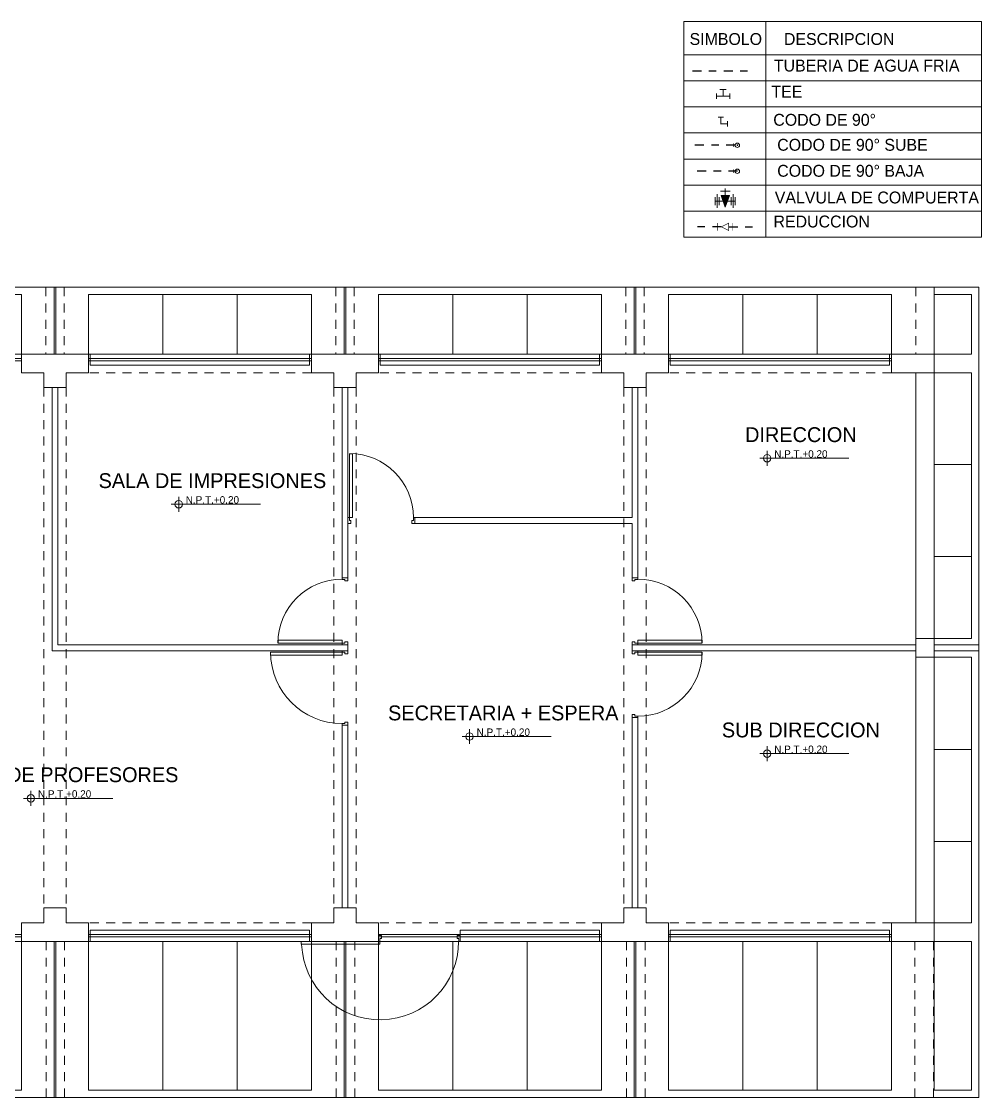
# Model space of a CAD drawing. Header units: millimetres. Extents: x 84 to 2740, y 103 to 1679.
# Drawn here: x 174.3 to 187.21, y 109.51 to 123.99 of the extents above; entities that cross this region are included whole.
import ezdxf
from ezdxf.enums import TextEntityAlignment as Align

# ---------------------------------------------------------------- set-up
doc = ezdxf.new("R2010")
doc.units = ezdxf.units.MM
for name, pattern in [('ACAD_ISO02W100', [15, 12, -3]), ('ACAD_ISO05W100', [36, 24, -3, 0, -3, 0, -3, 0, -3]), ('ACAD_ISO10W100', [18, 12, -3, 0, -3])]:
    doc.linetypes.add(name, pattern=pattern)
for name, color, linetype, lineweight in [('A- ANOTACIONES', 152, 'Continuous', 5), ('accesorios', 10, 'Continuous', 9), ('INST. SANITARIAS', 252, 'Continuous', 0), ('IS- INSTALACIONES', 253, 'Continuous', 0), ('IS- RED DE AGUA FRIA', 162, 'ACAD_ISO10W100', 30), ('IS- TUVERIA Ø4', 170, 'Continuous', 60)]:
    doc.layers.add(name, color=color, linetype=linetype, lineweight=lineweight)
doc.styles.add('ROYER', font='')
doc.styles.get('ROYER').set_extended_font_data('Bahnschrift Light')

# ---------------------------------------------------------------- blocks, each defined once
blk = doc.blocks.new('INST TEXTO')
at = {"layer": 'INST. SANITARIAS'}
h = blk.add_hatch(dxfattribs=at)
h.set_pattern_fill('ANGLE', color=256)
h.set_pattern_definition([(0, (-2586.02, -1659.2586), (0, 6.985), [5.08, -1.905]), (90, (-2586.02, -1659.2586), (-6.985, 4e-16), [5.08, -1.905])])
h.paths.add_polyline_path([(0, 0), (0, 0.05, 0.414214), (-0.05, 0)])
h.paths.add_polyline_path([(0.05, 0), (0, 0), (0, -0.05, 0.414214)])
for p, q in [((1.1, 0), (-0.1, 0)), ((0, 0.1), (0, -0.1))]:
    blk.add_line(p, q, dxfattribs=at)
blk.add_circle((0, 0), 0.05, dxfattribs=at)
at = {"layer": 'INST. SANITARIAS', "style": 'ROYER'}
for tag, height, p in [('AMBIENTE', 0.2, (0.454, 0.319)), ('N.P.T', 0.1, (0.454, 0.059)), ('PISO1', 0.1, (0.454, -0.146)), ('PISO2', 0.1, (0.454, -0.301))]:
    blk.add_attdef(tag, text='', height=height, dxfattribs=at).set_placement(p, align=Align.MIDDLE)
blk = doc.blocks.new('SANITARIAS')
at = {"layer": 'INST. SANITARIAS'}
for p, q in [((24.85, 0), (0, 0)), ((12.413, 0), (12.413, -0.9)), ((12.438, 0), (12.438, -0.9)), ((16.312, 0), (16.312, -0.9)), ((16.337, 0), (16.337, -0.9)), ((20.212, 0), (20.212, -0.9)), ((20.237, 0), (20.237, -0.9)), ((24.85, -10.9), (24.85, 0)), ((11.975, -0.1), (8.975, -0.1)), ((11.975, -0.9), (11.975, -0.1)), ((12.875, -0.9), (12.875, -0.1)), ((12.875, -0.1), (15.875, -0.1)), ((13.875, -0.1), (13.875, -0.9)), ((14.875, -0.1), (14.875, -0.9)), ((15.875, -0.1), (15.875, -0.9)), ((19.775, -0.1), (16.775, -0.1)), ((16.775, -0.1), (16.775, -0.9)), ((17.775, -0.1), (17.775, -0.9)), ((18.775, -0.1), (18.775, -0.9)), ((19.775, -0.9), (19.775, -0.1)), ((20.675, -0.9), (20.675, -0.1)), ((20.675, -0.1), (23.675, -0.1)), ((21.675, -0.1), (21.675, -0.9)), ((22.675, -0.1), (22.675, -0.9)), ((23.675, -0.1), (23.675, -0.9)), ((24.25, -0.9), (24.25, -0.1)), ((24.25, -0.1), (24.75, -0.1)), ((24.75, -0.1), (24.75, -0.9)), ((24.25, -0.9), (0.6, -0.9)), ((8.975, -0.9), (11.975, -0.9)), ((11.975, -0.96), (8.975, -0.96)), ((11.975, -0.99), (8.975, -0.99)), ((11.975, -0.9), (12.875, -0.9)), ((11.975, -1.15), (11.975, -0.9)), ((11.975, -0.9), (12.875, -0.9)), ((11.975, -1.15), (11.975, -0.9)), ((12.875, -0.9), (12.875, -1.15)), ((15.875, -0.9), (12.875, -0.9)), ((12.875, -0.9), (12.875, -1.15)), ((12.875, -0.96), (15.875, -0.96)), ((12.875, -0.99), (15.875, -0.99)), ((15.85, -0.9), (12.9, -0.9)), ((12.9, -0.9), (12.9, -1.05)), ((15.85, -1.05), (15.85, -0.9)), ((15.875, -0.9), (16.775, -0.9)), ((15.875, -1.15), (15.875, -0.9)), ((15.875, -0.9), (16.775, -0.9)), ((15.875, -1.15), (15.875, -0.9)), ((16.775, -0.9), (16.775, -1.15)), ((16.775, -0.9), (19.775, -0.9)), ((16.775, -0.9), (16.775, -1.15)), ((16.775, -0.96), (19.775, -0.96)), ((16.775, -0.99), (19.775, -0.99)), ((19.75, -0.9), (16.8, -0.9)), ((16.8, -0.9), (16.8, -1.05)), ((19.75, -1.05), (19.75, -0.9)), ((19.775, -0.9), (20.675, -0.9)), ((19.775, -1.15), (19.775, -0.9)), ((19.775, -0.9), (20.675, -0.9)), ((19.775, -1.15), (19.775, -0.9)), ((20.675, -0.9), (20.675, -1.15)), ((23.675, -0.9), (20.675, -0.9)), ((20.675, -0.9), (20.675, -1.15)), ((20.675, -0.96), (23.675, -0.96)), ((20.675, -0.99), (23.675, -0.99)), ((23.65, -0.9), (20.7, -0.9)), ((20.7, -0.9), (20.7, -1.05)), ((23.65, -1.05), (23.65, -0.9)), ((23.675, -0.9), (24.25, -0.9)), ((23.675, -1.15), (23.675, -0.9)), ((24.25, -0.9), (23.675, -0.9)), ((23.675, -0.9), (23.675, -1.15)), ((24.25, -8.8), (24.25, -0.9)), ((24.25, -0.9), (24.25, -8.8)), ((24.25, -1.15), (24.25, -0.9)), ((24.75, -0.9), (24.25, -0.9)), ((12.275, -1.15), (11.975, -1.15)), ((12.275, -1.15), (11.975, -1.15)), ((12.275, -1.35), (12.275, -1.15)), ((12.275, -1.35), (12.275, -1.15)), ((12.875, -1.15), (12.575, -1.15)), ((12.575, -1.15), (12.575, -1.35)), ((12.875, -1.15), (12.575, -1.15)), ((12.575, -1.15), (12.575, -1.35)), ((12.9, -1.05), (15.85, -1.05)), ((16.175, -1.15), (15.875, -1.15)), ((16.175, -1.15), (15.875, -1.15)), ((16.175, -1.35), (16.175, -1.15)), ((16.175, -1.35), (16.175, -1.15)), ((16.775, -1.15), (16.475, -1.15)), ((16.475, -1.15), (16.475, -1.35)), ((16.775, -1.15), (16.475, -1.15)), ((16.475, -1.15), (16.475, -1.35)), ((16.8, -1.05), (19.75, -1.05)), ((20.075, -1.15), (19.775, -1.15)), ((20.075, -1.15), (19.775, -1.15)), ((20.075, -1.35), (20.075, -1.15)), ((20.075, -1.35), (20.075, -1.15)), ((20.675, -1.15), (20.375, -1.15)), ((20.375, -1.15), (20.375, -1.35)), ((20.675, -1.15), (20.375, -1.15)), ((20.375, -1.15), (20.375, -1.35)), ((20.7, -1.05), (23.65, -1.05)), ((24, -1.15), (23.675, -1.15)), ((23.675, -1.15), (24.25, -1.15)), ((24, -8.55), (24, -1.15)), ((24.75, -1.15), (24.25, -1.15)), ((24.25, -1.15), (24.25, -4.725)), ((24.75, -4.725), (24.75, -1.15)), ((12.575, -1.35), (12.275, -1.35)), ((12.575, -1.35), (12.275, -1.35)), ((12.385, -1.35), (12.385, -4.89)), ((12.465, -4.81), (12.465, -1.35)), ((16.475, -1.35), (16.175, -1.35)), ((16.475, -1.35), (16.175, -1.35)), ((16.285, -1.35), (16.285, -3.91)), ((16.365, -3.91), (16.365, -1.35)), ((20.375, -1.35), (20.075, -1.35)), ((20.375, -1.35), (20.075, -1.35)), ((20.185, -3.1), (20.185, -1.35)), ((20.265, -1.35), (20.265, -3.91)), ((24.25, -2.386), (24.75, -2.386)), ((20.185, -3.1), (17.265, -3.1)), ((17.265, -3.1), (17.265, -3.18)), ((17.265, -3.18), (20.185, -3.18)), ((20.185, -3.91), (20.185, -3.18)), ((24.25, -3.623), (24.75, -3.623)), ((16.285, -3.91), (16.365, -3.91)), ((20.265, -3.91), (20.185, -3.91)), ((24, -4.975), (24, -4.725)), ((24, -4.725), (24.25, -4.725)), ((24.25, -4.725), (24.25, -4.975)), ((24.25, -4.725), (24.75, -4.725)), ((12.385, -4.89), (16.365, -4.89)), ((16.365, -4.81), (12.465, -4.81)), ((16.365, -4.89), (16.365, -4.81)), ((24, -4.81), (20.185, -4.81)), ((20.185, -4.81), (20.185, -4.89)), ((20.185, -4.89), (24, -4.89)), ((24.25, -4.81), (24.85, -4.81)), ((24.25, -4.89), (24.85, -4.89)), ((24.25, -4.975), (24, -4.975)), ((24.75, -4.975), (24.25, -4.975)), ((24.25, -4.975), (24.25, -8.55)), ((24.75, -8.55), (24.75, -4.975)), ((16.285, -8.35), (16.285, -5.89)), ((16.285, -5.89), (16.365, -5.89)), ((16.365, -5.89), (16.365, -8.222)), ((20.265, -5.79), (20.185, -5.79)), ((20.185, -5.79), (20.185, -8.222)), ((20.265, -8.35), (20.265, -5.79)), ((24.25, -6.217), (24.75, -6.217)), ((24.25, -7.458), (24.75, -7.458)), ((16.365, -8.222), (16.365, -8.35)), ((20.185, -8.222), (20.185, -8.35)), ((12.575, -8.35), (12.275, -8.35)), ((12.275, -8.35), (12.275, -8.55)), ((12.575, -8.35), (12.275, -8.35)), ((12.275, -8.35), (12.275, -8.55)), ((12.575, -8.55), (12.575, -8.35)), ((12.575, -8.55), (12.575, -8.35)), ((16.475, -8.35), (16.175, -8.35)), ((16.175, -8.35), (16.175, -8.55)), ((16.475, -8.35), (16.175, -8.35)), ((16.175, -8.35), (16.175, -8.55)), ((16.475, -8.55), (16.475, -8.35)), ((16.475, -8.55), (16.475, -8.35)), ((20.375, -8.35), (20.075, -8.35)), ((20.075, -8.35), (20.075, -8.55)), ((20.375, -8.35), (20.075, -8.35)), ((20.075, -8.35), (20.075, -8.55)), ((20.375, -8.55), (20.375, -8.35)), ((20.375, -8.55), (20.375, -8.35)), ((12.275, -8.55), (11.975, -8.55)), ((11.975, -8.55), (11.975, -8.8)), ((12.275, -8.55), (11.975, -8.55)), ((11.975, -8.55), (11.975, -8.8)), ((12.875, -8.55), (12.575, -8.55)), ((12.875, -8.55), (12.575, -8.55)), ((12.875, -8.8), (12.875, -8.55)), ((12.875, -8.8), (12.875, -8.55)), ((12.9, -8.65), (15.85, -8.65)), ((12.9, -8.8), (12.9, -8.65)), ((15.85, -8.65), (15.85, -8.8)), ((16.175, -8.55), (15.875, -8.55)), ((15.875, -8.55), (15.875, -8.8)), ((16.175, -8.55), (15.875, -8.55)), ((15.875, -8.55), (15.875, -8.8)), ((16.775, -8.55), (16.475, -8.55)), ((16.775, -8.55), (16.475, -8.55)), ((16.775, -8.8), (16.775, -8.55)), ((16.775, -8.8), (16.775, -8.55)), ((17.875, -8.65), (19.75, -8.65)), ((17.875, -8.8), (17.875, -8.65)), ((19.75, -8.65), (19.75, -8.8)), ((20.075, -8.55), (19.775, -8.55)), ((19.775, -8.55), (19.775, -8.8)), ((20.075, -8.55), (19.775, -8.55)), ((19.775, -8.55), (19.775, -8.8)), ((20.675, -8.55), (20.375, -8.55)), ((20.675, -8.55), (20.375, -8.55)), ((20.675, -8.8), (20.675, -8.55)), ((20.675, -8.8), (20.675, -8.55)), ((20.7, -8.65), (23.65, -8.65)), ((20.7, -8.8), (20.7, -8.65)), ((23.65, -8.65), (23.65, -8.8)), ((23.675, -8.8), (23.675, -8.55)), ((23.675, -8.55), (24, -8.55)), ((23.675, -8.8), (23.675, -8.55)), ((23.675, -8.55), (24.25, -8.55)), ((24.25, -8.55), (24.25, -8.8)), ((24.25, -8.55), (24.75, -8.55)), ((0.6, -8.8), (24.25, -8.8)), ((11.975, -8.71), (8.975, -8.71)), ((11.975, -8.74), (8.975, -8.74)), ((11.975, -8.8), (8.975, -8.8)), ((11.975, -10.8), (11.975, -8.8)), ((11.975, -8.8), (12.875, -8.8)), ((11.975, -8.8), (12.875, -8.8)), ((12.413, -8.8), (12.413, -10.9)), ((12.438, -8.8), (12.438, -10.9)), ((12.875, -8.71), (15.875, -8.71)), ((12.875, -8.74), (15.875, -8.74)), ((12.875, -10.8), (12.875, -8.8)), ((12.875, -8.8), (15.875, -8.8)), ((15.85, -8.8), (12.9, -8.8)), ((14.875, -8.8), (13.875, -8.8)), ((13.875, -8.8), (13.875, -10.8)), ((14.875, -10.8), (14.875, -8.8)), ((15.875, -8.8), (15.875, -10.8)), ((15.875, -8.8), (16.775, -8.8)), ((15.875, -8.8), (16.775, -8.8)), ((16.312, -8.8), (16.312, -10.9)), ((16.337, -8.8), (16.337, -10.9)), ((16.775, -8.71), (19.775, -8.71)), ((16.775, -8.74), (19.775, -8.74)), ((19.775, -8.8), (16.775, -8.8)), ((16.775, -8.8), (16.775, -10.8)), ((18.775, -8.8), (17.775, -8.8)), ((17.775, -8.8), (17.775, -10.8)), ((19.75, -8.8), (17.875, -8.8)), ((18.775, -10.8), (18.775, -8.8)), ((19.775, -10.8), (19.775, -8.8)), ((19.775, -8.8), (20.675, -8.8)), ((19.775, -8.8), (20.675, -8.8)), ((20.212, -8.8), (20.212, -10.9)), ((20.237, -8.8), (20.237, -10.9)), ((20.675, -8.71), (23.675, -8.71)), ((20.675, -8.74), (23.675, -8.74)), ((20.675, -10.8), (20.675, -8.8)), ((20.675, -8.8), (23.675, -8.8)), ((23.65, -8.8), (20.7, -8.8)), ((22.675, -8.8), (21.675, -8.8)), ((21.675, -8.8), (21.675, -10.8)), ((22.675, -10.8), (22.675, -8.8)), ((24.25, -8.8), (23.675, -8.8)), ((24.25, -8.8), (23.675, -8.8)), ((23.675, -8.8), (23.675, -10.8)), ((24.25, -10.8), (24.25, -8.8)), ((24.25, -8.8), (24.75, -8.8)), ((24.75, -8.8), (24.75, -10.8)), ((8.975, -10.8), (11.975, -10.8)), ((15.875, -10.8), (12.875, -10.8)), ((13.875, -10.8), (14.875, -10.8)), ((16.775, -10.8), (19.775, -10.8)), ((17.775, -10.8), (18.775, -10.8)), ((23.675, -10.8), (20.675, -10.8)), ((21.675, -10.8), (22.675, -10.8)), ((24.75, -10.8), (24.25, -10.8)), ((0, -10.9), (24.85, -10.9))]:
    blk.add_line(p, q, dxfattribs=at)
at = {"layer": 'INST. SANITARIAS', "linetype": 'ACAD_ISO02W100', "ltscale": 0.01}
for p, q in [((12.3, 0), (12.3, -0.9)), ((12.55, 0), (12.55, -0.9)), ((16.2, 0), (16.2, -0.9)), ((16.45, 0), (16.45, -0.9)), ((20.1, 0), (20.1, -0.9)), ((20.35, 0), (20.35, -0.9)), ((24, 0), (24, -0.9)), ((24.25, 0), (24.25, -0.9)), ((15.875, -1.15), (12.875, -1.15)), ((19.775, -1.15), (16.775, -1.15)), ((23.675, -1.15), (20.675, -1.15)), ((12.275, -1.35), (12.275, -8.3)), ((12.575, -1.35), (12.575, -8.3)), ((16.175, -1.35), (16.175, -8.3)), ((16.475, -1.35), (16.475, -8.3)), ((20.075, -1.35), (20.075, -8.3)), ((20.375, -1.35), (20.375, -8.3)), ((15.875, -8.55), (12.875, -8.55)), ((19.775, -8.55), (16.775, -8.55)), ((23.675, -8.55), (20.675, -8.55)), ((12.305, -10.9), (12.305, -8.8)), ((12.555, -8.8), (12.555, -10.9)), ((16.206, -8.8), (16.206, -10.9)), ((16.456, -10.9), (16.456, -8.8)), ((20.111, -10.9), (20.111, -8.8)), ((20.361, -8.8), (20.361, -10.9)), ((23.989, -8.8), (23.989, -10.9)), ((24.239, -10.9), (24.239, -8.8))]:
    blk.add_line(p, q, dxfattribs=at)
at = {"layer": 'INST. SANITARIAS'}
for points in [[(16.385, -3.1), (16.385, -2.24), (16.425, -2.24), (16.425, -3.1)], [(16.405, -3.14), (16.405, -3.18), (16.365, -3.18), (16.365, -3.1), (16.385, -3.1), (16.385, -3.14)], [(17.225, -3.14), (17.225, -3.18), (17.265, -3.18), (17.265, -3.1), (17.245, -3.1), (17.245, -3.14)], [(16.325, -3.95), (16.365, -3.95), (16.365, -3.91), (16.285, -3.91), (16.285, -3.93), (16.325, -3.93)], [(20.225, -3.95), (20.185, -3.95), (20.185, -3.91), (20.265, -3.91), (20.265, -3.93), (20.225, -3.93)], [(16.285, -4.79), (15.425, -4.79), (15.425, -4.75), (16.285, -4.75)], [(16.325, -4.77), (16.365, -4.77), (16.365, -4.81), (16.285, -4.81), (16.285, -4.79), (16.325, -4.79)], [(20.225, -4.77), (20.185, -4.77), (20.185, -4.81), (20.265, -4.81), (20.265, -4.79), (20.225, -4.79)], [(20.265, -4.79), (21.125, -4.79), (21.125, -4.75), (20.265, -4.75)], [(16.285, -4.91), (15.325, -4.91), (15.325, -4.95), (16.285, -4.95)], [(16.325, -4.93), (16.365, -4.93), (16.365, -4.89), (16.285, -4.89), (16.285, -4.91), (16.325, -4.91)], [(20.225, -4.93), (20.185, -4.93), (20.185, -4.89), (20.265, -4.89), (20.265, -4.91), (20.225, -4.91)], [(20.265, -4.91), (21.125, -4.91), (21.125, -4.95), (20.265, -4.95)], [(20.225, -5.75), (20.185, -5.75), (20.185, -5.79), (20.265, -5.79), (20.265, -5.77), (20.225, -5.77)], [(16.325, -5.85), (16.365, -5.85), (16.365, -5.89), (16.285, -5.89), (16.285, -5.87), (16.325, -5.87)], [(16.795, -8.8), (15.735, -8.8), (15.735, -8.84), (16.795, -8.84)], [(16.815, -8.76), (16.815, -8.72), (16.775, -8.72), (16.775, -8.8), (16.795, -8.8), (16.795, -8.76)], [(17.835, -8.76), (17.835, -8.72), (17.875, -8.72), (17.875, -8.8), (17.855, -8.8), (17.855, -8.76)]]:
    blk.add_lwpolyline(points, close=True, dxfattribs=at)
for centre, radius, start, end in [((16.385, -3.1), 0.862, 0, 90), ((16.285, -4.79), 0.862, 90, 180), ((20.265, -4.79), 0.862, 0, 90), ((16.285, -4.91), 0.96, 180, 270), ((20.265, -4.91), 0.862, 270, 0), ((16.797, -8.8), 1.056, 182.4146, 359.9739)]:
    blk.add_arc(centre, radius, start, end, dxfattribs=at)
at = {"layer": 'IS- TUVERIA Ø4'}
ref = blk.add_blockref('INST TEXTO', (22.002, -2.301), dxfattribs=at)
ref.add_attrib('AMBIENTE', 'DIRECCION', dxfattribs={"layer": 'INST. SANITARIAS', "height": 0.2, "style": 'ROYER'}).set_placement((22.456, -1.983), align=Align.MIDDLE)
ref.add_attrib('N.P.T', 'N.P.T.+0.20', dxfattribs={"layer": 'INST. SANITARIAS', "height": 0.1, "style": 'ROYER'}).set_placement((22.456, -2.243), align=Align.MIDDLE)
ref = blk.add_blockref('INST TEXTO', (14.089, -2.92), dxfattribs=at)
ref.add_attrib('AMBIENTE', 'SALA DE IMPRESIONES', dxfattribs={"layer": 'INST. SANITARIAS', "height": 0.2, "style": 'ROYER'}).set_placement((14.542, -2.602), align=Align.MIDDLE)
ref.add_attrib('N.P.T', 'N.P.T.+0.20', dxfattribs={"layer": 'INST. SANITARIAS', "height": 0.1, "style": 'ROYER'}).set_placement((14.542, -2.861), align=Align.MIDDLE)
ref = blk.add_blockref('INST TEXTO', (18, -6.045), dxfattribs=at)
ref.add_attrib('AMBIENTE', 'SECRETARIA + ESPERA', dxfattribs={"layer": 'INST. SANITARIAS', "height": 0.2, "style": 'ROYER'}).set_placement((18.454, -5.727), align=Align.MIDDLE)
ref.add_attrib('N.P.T', 'N.P.T.+0.20', dxfattribs={"layer": 'INST. SANITARIAS', "height": 0.1, "style": 'ROYER'}).set_placement((18.454, -5.986), align=Align.MIDDLE)
ref = blk.add_blockref('INST TEXTO', (22.002, -6.275), dxfattribs=at)
ref.add_attrib('AMBIENTE', 'SUB DIRECCION', dxfattribs={"layer": 'INST. SANITARIAS', "height": 0.2, "style": 'ROYER'}).set_placement((22.456, -5.956), align=Align.MIDDLE)
ref.add_attrib('N.P.T', 'N.P.T.+0.20', dxfattribs={"layer": 'INST. SANITARIAS', "height": 0.1, "style": 'ROYER'}).set_placement((22.456, -6.216), align=Align.MIDDLE)
ref = blk.add_blockref('INST TEXTO', (12.101, -6.876), dxfattribs=at)
ref.add_attrib('AMBIENTE', 'SALA DE PROFESORES', dxfattribs={"layer": 'INST. SANITARIAS', "height": 0.2, "style": 'ROYER'}).set_placement((12.554, -6.558), align=Align.MIDDLE)
ref.add_attrib('N.P.T', 'N.P.T.+0.20', dxfattribs={"layer": 'INST. SANITARIAS', "height": 0.1, "style": 'ROYER'}).set_placement((12.554, -6.817), align=Align.MIDDLE)
blk = doc.blocks.new('45')
at = {"layer": 'accesorios', "color": 0, "ltscale": 0.3}
for p, q in [((-772821.304, -9147334.77), (-772821.184, -9147334.77)), ((-772821.369, -9147334.845), (-772821.369, -9147334.945)), ((-772821.119, -9147334.845), (-772821.119, -9147334.945))]:
    blk.add_line(p, q, dxfattribs=at)
at = {"layer": 'accesorios', "color": 0, "ltscale": 0.3, "const_width": 0.02}
for points in [[(-772821.244, -9147334.895), (-772821.244, -9147334.77)], [(-772821.369, -9147334.895), (-772821.119, -9147334.895)]]:
    blk.add_lwpolyline(points, dxfattribs=at)
blk = doc.blocks.new('fuga')
at = {"layer": 'accesorios'}
for p, q in [((535.73, 225.202), (535.83, 225.202)), ((535.905, 225.127), (535.905, 225.027))]:
    blk.add_line(p, q, dxfattribs=at)
at = {"layer": 'accesorios', "linetype": 'ACAD_ISO05W100', "ltscale": 0.02, "const_width": 0.02}
blk.add_lwpolyline([(535.78, 225.202), (535.78, 225.077), (535.905, 225.077)], dxfattribs=at)
blk = doc.blocks.new('uijo')
at = {"layer": 'accesorios'}
h = blk.add_hatch(color=1, dxfattribs=at)
h.paths.add_polyline_path([(535.788, 222.759), (535.736, 222.759), (535.761, 222.691), (535.788, 222.691)])
h.paths.add_polyline_path([(535.839, 222.759), (535.788, 222.759), (535.788, 222.691), (535.815, 222.691)])
h.paths.add_polyline_path([(535.815, 222.691), (535.788, 222.691), (535.788, 222.615)])
h.paths.add_polyline_path([(535.788, 222.691), (535.761, 222.691), (535.788, 222.615)])
at = {"layer": 'accesorios', "color": 1}
for p, q in [((535.848, 222.816), (535.728, 222.816)), ((535.788, 222.846), (535.788, 222.615)), ((535.663, 222.741), (535.663, 222.641)), ((535.663, 222.691), (535.913, 222.691)), ((535.687, 222.776), (535.687, 222.606)), ((535.712, 222.741), (535.712, 222.641)), ((535.788, 222.615), (535.736, 222.759)), ((535.736, 222.759), (535.839, 222.759)), ((535.839, 222.759), (535.788, 222.615)), ((535.863, 222.741), (535.863, 222.641)), ((535.888, 222.776), (535.888, 222.606)), ((535.913, 222.741), (535.913, 222.641))]:
    blk.add_line(p, q, dxfattribs=at)
blk = doc.blocks.new('CODO DE 90 SUBE')
at = {"layer": 'accesorios', "linetype": 'Continuous', "ltscale": 0.01}
h = blk.add_hatch(dxfattribs=at)
h.set_pattern_fill('ANSI31', color=256)
h.set_pattern_definition([(45, (0, 0), (-0.08839, 0.08839), [])])
edge = h.paths.add_edge_path()
edge.add_arc((0.03, -0.001), 0.005, 0, 360)
at = {"layer": 'accesorios', "linetype": 'Continuous', "ltscale": 0.01, "const_width": 0.0075}
blk.add_lwpolyline([(-0.025, -0.025), (-0.025, 0.025)], dxfattribs=at)
at = {"layer": 'accesorios', "linetype": 'Continuous', "ltscale": 0.01}
for radius in [0.03, 0.005]:
    blk.add_circle((0.03, -0.001), radius, dxfattribs=at)
blk = doc.blocks.new('CODO DE 90 BAJA')
at = {"layer": 'accesorios', "linetype": 'Continuous', "ltscale": 0.01, "const_width": 0.0075}
blk.add_lwpolyline([(0, -0.025), (0, 0.025)], dxfattribs=at)
at = {"layer": 'accesorios', "linetype": 'Continuous', "ltscale": 0.01}
blk.add_circle((0.055, -0.001), 0.03, dxfattribs=at)
blk = doc.blocks.new('reduccion')
at = {"layer": 'accesorios', "linetype": 'Continuous', "ltscale": 0.01, "const_width": 0.0075}
for points in [[(-0.2, -0.05), (-0.2, 0.05)], [(0, -0.05), (0, 0.05)]]:
    blk.add_lwpolyline(points, dxfattribs=at)
blk.add_lwpolyline([(-0.15, 0), (-0.05, 0.05), (-0.05, -0.05)], close=True, dxfattribs=at)

msp = doc.modelspace()

# ---------------------------------------------------------------- linework, layer by layer
at = {"layer": 'A- ANOTACIONES'}
for p, q in [((183.209, 123.986), (187.211, 123.986)), ((183.209, 123.986), (183.209, 121.086)), ((184.311, 123.986), (184.311, 121.086)), ((187.211, 121.086), (187.211, 123.986)), ((187.211, 123.536), (183.209, 123.536)), ((187.211, 123.186), (183.209, 123.186)), ((187.211, 122.836), (183.209, 122.836)), ((187.211, 122.486), (183.209, 122.486)), ((187.211, 122.136), (183.209, 122.136)), ((187.211, 121.786), (183.209, 121.786)), ((187.211, 121.436), (183.209, 121.436)), ((187.211, 121.086), (183.209, 121.086))]:
    msp.add_line(p, q, dxfattribs=at)
at = {"layer": 'IS- RED DE AGUA FRIA', "ltscale": 0.01}
for p, q in [((183.325, 123.322), (184.164, 123.322)), ((183.898, 122.322), (183.325, 122.322)), ((183.928, 121.972), (183.325, 121.972)), ((183.712, 121.224), (183.325, 121.224)), ((183.812, 121.224), (184.164, 121.224))]:
    msp.add_line(p, q, dxfattribs=at)

# ---------------------------------------------------------------- block references
at = {"layer": 'accesorios'}
for name, p, xscale, yscale, zscale in [('45', (554209.551, 6557732.151), 0.7168874045359469, 0.7168874045359469, 0.7168874045359469), ('uijo', (-392.384, -117.896), 1.07533110680392, 1.07533110680392, 1.07533110680392)]:
    msp.add_blockref(name, p, dxfattribs=dict(at, xscale=xscale, yscale=yscale, zscale=zscale))
at = {"layer": 'accesorios', "xscale": -0.7168874045359469, "yscale": 0.7168874045359469, "zscale": 0.7168874045359469, "rotation": 270}
msp.add_blockref('fuga', (22.35, -261.485), dxfattribs=at)
at = {"layer": 'accesorios'}
for name, p in [('CODO DE 90 SUBE', (183.898, 122.322)), ('CODO DE 90 BAJA', (183.873, 121.972)), ('reduccion', (183.862, 121.224))]:
    msp.add_blockref(name, p, dxfattribs=at)
at = {"layer": 'IS- TUVERIA Ø4'}
msp.add_blockref('SANITARIAS', (162.326, 120.411), dxfattribs=at)

# ---------------------------------------------------------------- texts
at = {"layer": 'IS- INSTALACIONES', "style": 'ROYER'}
for s, p in [('SIMBOLO', (183.285, 123.67)), ('DESCRIPCION', (184.554, 123.67)), ('TUBERIA DE AGUA FRIA', (184.419, 123.313)), ('TEE', (184.386, 122.962)), ('CODO DE 90°', (184.411, 122.583)), ('CODO DE 90° SUBE', (184.464, 122.247)), ('CODO DE 90° BAJA', (184.464, 121.897)), ('VALVULA DE COMPUERTA', (184.431, 121.538)), ('REDUCCION', (184.414, 121.215))]:
    msp.add_text(s, height=0.16, dxfattribs=at).set_placement(p)

doc.saveas('drawing.dxf')
